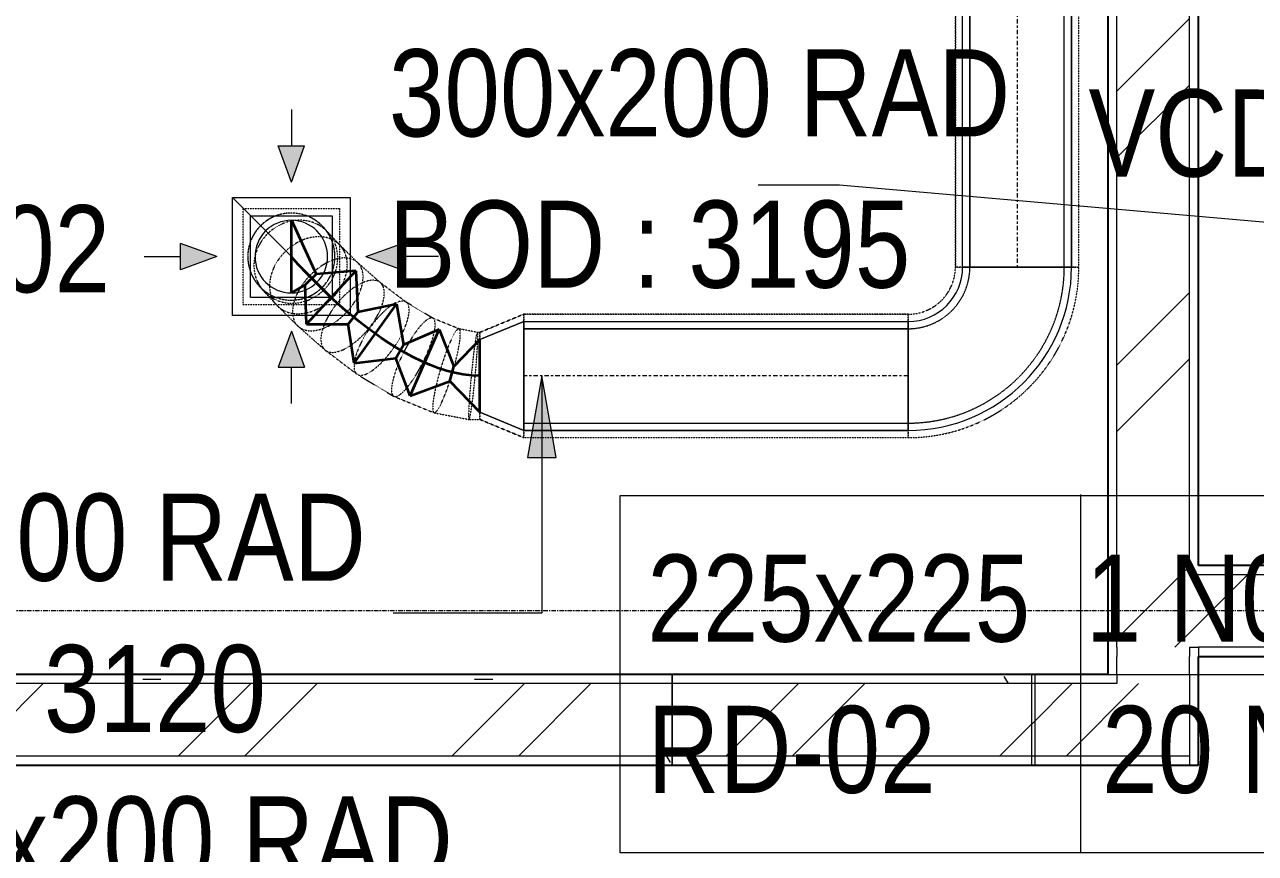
# Model space of a CAD drawing. Header units: inches. Extents: x -83664 to 20107, y -47222 to 19398.
# Drawn here: x 2419 to 5809, y -41932 to -39649 of the extents above; entities that cross this region are included whole.
import ezdxf

# ---------------------------------------------------------------- set-up
doc = ezdxf.new("R2010")
doc.units = ezdxf.units.IN
doc.header["$MEASUREMENT"] = 0
for name, pattern in [('Center', [29.999999, 12, -6, 6, -6]), ('Grid Line', [22.225, 12.7, -3.175, 3.175, -3.175]), ('Hidden 0_50', [1.0584, 0.5292, -0.5292]), ('Hidden 1_0', [1.7, 1, -0.7])]:
    doc.linetypes.add(name, pattern=pattern)
for name, color, linetype, lineweight, true_color in [('A-DETL', 7, 'Continuous', 18, 0x00a600), ('M-HVAC-DUCT', 7, 'Continuous', 9, 0xffe97f), ('M-HVAC-DUCT-PATT', 7, 'Continuous', 35, 0x007f00)]:
    doc.layers.add(name, color=color, linetype=linetype, lineweight=lineweight, true_color=true_color)
for name, color, linetype, lineweight in [('A-DETL-GENF', 7, 'Continuous', 9), ('A-WALL', 7, 'Continuous', 9), ('A-WALL-PATT', 7, 'Continuous', 25), ('G-ANNO-TEXT', 7, 'Continuous', 9), ('M-HVAC-CDFF', 7, 'Continuous', 9), ('M-HVAC-DUCT-CNTR', 7, 'Center', 9), ('M-HVAC-DUCT-IDEN', 7, 'Continuous', 18), ('S-GRID', 7, 'Continuous', 9)]:
    doc.layers.add(name, color=color, linetype=linetype, lineweight=lineweight)
doc.styles.add('Arial Narrow_21', font='ARIALN.TTF', dxfattribs={"height": 240})
pattern_1 = [(0, (0, 0), (1219.2, 304.8), [50.292, -864.108, 50.292, -864.108, -4876.8]), (0, (0, 0), (1219.2, 304.8), [-1828.8, 50.292, -1778.508, 50.292, -864.108, -2133.6]), (0, (0, 0), (1219.2, 304.8), [-4572, 50.292, -559.308, 50.292, -1473.708]), (120, (457.2, 152.4), (-873.56454, 903.45817), [50.292, -864.108, 50.292, -864.108, -4876.8]), (120, (457.2, 152.4), (-873.56454, 903.45817), [-1828.8, 50.292, -1778.508, 50.292, -864.108, -2133.6]), (120, (457.2, 152.4), (-873.56454, 903.45817), [-4572, 50.292, -559.308, 50.292, -1473.708]), (240, (609.6, 762), (-345.63546, -1208.25817), [50.292, -864.108, 50.292, -864.108, -4876.8]), (240, (609.6, 762), (-345.63546, -1208.25817), [-1828.8, 50.292, -1778.508, 50.292, -864.108, -2133.6]), (240, (609.6, 762), (-345.63546, -1208.25817), [-4572, 50.292, -559.308, 50.292, -1473.708])]
pattern_2 = [(45, (0, 0), (-377.1708, 377.1708), []), (45, (0, 571.5), (-377.1708, 377.1708), [])]

# ---------------------------------------------------------------- blocks, each defined once
blk = doc.blocks.new('M_Rectangular Elbow - Radius - 1 w-8194033-FIRST FLOOR AC CONDITIONING LAYOUT - PART A')
at = {"layer": 'M-HVAC-DUCT', "color": 6, "true_color": 0xff00ff}
for p, q in [((-150, 300), (150, 300)), ((150, 300), (-150, 300)), ((-300, 150), (-300, -150)), ((-300, -150), (-300, 150))]:
    blk.add_line(p, q, dxfattribs=at)
for radius in [150, 150, 450, 450]:
    blk.add_arc((-300, 300), radius, 270, 0, dxfattribs=at)
blk = doc.blocks.new('GCE-AT-Return Air Rectangular Diffuser - 225x225-V81-FIRST FLOOR AC CONDITIONING LAYOUT - PART A')
at = {"layer": 'A-DETL-GENF', "true_color": 0xff00ff}
for points in [[(0, 205), (36.4, 305), (-36.4, 305)], [(-305, -36.4), (-205, 0), (-305, 36.4)], [(305, -36.4), (305, 36.4), (205, 0)], [(36.4, -305), (0, -205), (-36.4, -305)]]:
    blk.add_hatch(color=6, dxfattribs=at).paths.add_polyline_path(points)
at = {"layer": 'A-DETL-GENF', "color": 6, "true_color": 0xff00ff}
for p, q in [((0, 405), (0, 305)), ((0, 205), (-36.4, 305)), ((-36.4, 305), (36.4, 305)), ((0, 205), (36.4, 305)), ((-162.5, 162.5), (162.5, 162.5)), ((-162.5, -162.5), (-162.5, 162.5)), ((-162.5, 162.5), (162.5, -162.5)), ((162.5, 162.5), (162.5, -162.5)), ((-205, 0), (-305, 36.4)), ((-305, -36.4), (-305, 36.4)), ((205, 0), (305, 36.4)), ((305, 36.4), (305, -36.4)), ((405, 0), (305, 0)), ((-405, 0), (-305, 0)), ((-205, 0), (-305, -36.4)), ((205, 0), (305, -36.4)), ((162.5, -162.5), (-162.5, -162.5)), ((0, -205), (-36.4, -305)), ((0, -205), (36.4, -305)), ((-36.4, -305), (36.4, -305)), ((0, -405), (0, -305))]:
    blk.add_line(p, q, dxfattribs=at)
blk = doc.blocks.new('M_Rectangular to Round Transition - Angle - 45 Degree-8295486-FIRST FLOOR AC CONDITIONING LAYOUT - PART A')
at = {"layer": 'M-HVAC-DUCT', "color": 6, "true_color": 0xff00ff}
for p, q in [((0, 150), (120.7, 100)), ((120.7, 100), (0, 150)), ((0, 150), (0, -150)), ((0, -150), (0, 150)), ((120.7, 0), (120.7, 100)), ((120.7, 0), (120.7, 100)), ((120.7, -100), (120.7, 0)), ((120.7, -100), (120.7, 0)), ((0, -150), (120.7, -100)), ((120.7, -100), (0, -150))]:
    blk.add_line(p, q, dxfattribs=at)
blk = doc.blocks.new('M_Rectangular to Round Transition - Angle - 45 Degree-V82-FIRST FLOOR AC CONDITIONING LAYOUT - PART A')
at = {"layer": 'M-HVAC-DUCT', "color": 6, "true_color": 0xff00ff}
for p, q in [((159402.2, 81195.2), (159627.2, 81195.2)), ((159402.2, 80970.2), (159402.2, 81195.2)), ((159627.2, 81195.2), (159627.2, 80970.2)), ((159627.2, 80970.2), (159402.2, 80970.2))]:
    blk.add_line(p, q, dxfattribs=at)
for start, end in [(90, 180), (0, 90), (180, 270), (270, 0)]:
    blk.add_arc((159514.7, 81082.7), 100, start, end, dxfattribs=at)
blk = doc.blocks.new('TEMW-SMBZ-HO-BM-HVAC-00002_rvt-1-FIRST FLOOR AC CONDITIONING LAYOUT - PART A')
at = {"layer": 'M-HVAC-DUCT', "color": 6, "linetype": 'Hidden 0_50', "true_color": 0xff00ff}
for p, q in [((156439.4, 60088.4), (156439.4, 58055.2)), ((156439.4, 58055.2), (156439.4, 60088.4)), ((156779.4, 58055.2), (156779.4, 60088.4)), ((156779.4, 58055.2), (156779.4, 60088.4)), ((154477.7, 58216.4), (154742.7, 58216.4)), ((154477.7, 57951.4), (154477.7, 58216.4)), ((154742.7, 58216.4), (154742.7, 57951.4)), ((154712.6, 58149.1), (154700.4, 58163)), ((154744.3, 58115.1), (154710.5, 58151.4)), ((154793.4, 58066.8), (154742.3, 58117.2)), ((154855.8, 58011.9), (154791.7, 58068.4)), ((156439.4, 58055.2), (156779.4, 58055.2)), ((156779.4, 58055.2), (156439.4, 58055.2)), ((156779.4, 58055.2), (156439.4, 58055.2)), ((156439.4, 58055.2), (156779.4, 58055.2)), ((154926.8, 57958.2), (154854.3, 58013.1)), ((154519.9, 58004.8), (154532.5, 57990.4)), ((154534.6, 57988.2), (154570.2, 57949.9)), ((154742.7, 57951.4), (154477.7, 57951.4)), ((154572.2, 57947.8), (154627.9, 57892.9)), ((155000.6, 57913.9), (154925.5, 57959.1)), ((155072.2, 57884.8), (154999.6, 57914.4)), ((155250.2, 57925.2), (155129.5, 57875.2)), ((155129.5, 57875.2), (155250.2, 57925.2)), ((155250.2, 57925.2), (155250.2, 57585.2)), ((155250.2, 57585.2), (155250.2, 57925.2)), ((156309.4, 57925.2), (155250.2, 57925.2)), ((155250.2, 57925.2), (156309.4, 57925.2)), ((155250.2, 57925.2), (155250.2, 57585.2)), ((155250.2, 57585.2), (155250.2, 57925.2)), ((156309.4, 57925.2), (156309.4, 57585.2)), ((156309.4, 57585.2), (156309.4, 57925.2)), ((156309.4, 57925.2), (156309.4, 57585.2)), ((156309.4, 57585.2), (156309.4, 57925.2)), ((154629.6, 57891.3), (154702.3, 57827.2)), ((155122.7, 57875.2), (155071.7, 57884.9)), ((155129.5, 57875.2), (155122.6, 57875.2)), ((155129.5, 57635.2), (155129.5, 57875.2)), ((155129.5, 57635.2), (155129.5, 57875.2)), ((155129.5, 57875.2), (155129.5, 57755.2)), ((155129.5, 57875.2), (155129.5, 57755.2)), ((154703.8, 57826), (154790.8, 57760.1)), ((154792.1, 57759.2), (154891.8, 57699.2)), ((155129.5, 57755.2), (155129.5, 57635.2)), ((155129.5, 57755.2), (155129.5, 57635.2)), ((154892.9, 57698.7), (155003.2, 57653.8)), ((155003.7, 57653.6), (155099.8, 57635.2)), ((155099.8, 57635.2), (155129.5, 57635.2)), ((155250.2, 57585.2), (155129.5, 57635.2)), ((155129.5, 57635.2), (155250.2, 57585.2)), ((155250.2, 57585.2), (156309.4, 57585.2)), ((155250.2, 57585.2), (156309.4, 57585.2))]:
    blk.add_line(p, q, dxfattribs=at)
at = {"layer": 'M-HVAC-DUCT', "color": 6, "true_color": 0xff00ff}
for p, q in [((156459.4, 58055.2), (156459.4, 60088.4)), ((156459.4, 58055.2), (156459.4, 60088.4)), ((156759.4, 60088.4), (156759.4, 58055.2)), ((156759.4, 58055.2), (156759.4, 60088.4)), ((156759.4, 58055.2), (156459.4, 58055.2)), ((156459.4, 58055.2), (156759.4, 58055.2)), ((155250.2, 57605.2), (155250.2, 57905.2)), ((155250.2, 57905.2), (155250.2, 57605.2)), ((155250.2, 57905.2), (156309.4, 57905.2)), ((155250.2, 57905.2), (156309.4, 57905.2)), ((156309.4, 57605.2), (156309.4, 57905.2)), ((156309.4, 57905.2), (156309.4, 57605.2)), ((156309.4, 57605.2), (155250.2, 57605.2)), ((155250.2, 57605.2), (156309.4, 57605.2))]:
    blk.add_line(p, q, dxfattribs=at)
at = {"layer": 'M-HVAC-DUCT', "color": 6, "linetype": 'Hidden 1_0', "true_color": 0xff00ff}
for p, q in [((156479.4, 60088.4), (156479.4, 58055.2)), ((156479.4, 58055.2), (156479.4, 60088.4)), ((156739.4, 58055.2), (156739.4, 60088.4)), ((156739.4, 58055.2), (156739.4, 60088.4)), ((156479.4, 58055.2), (156739.4, 58055.2)), ((156739.4, 58055.2), (156479.4, 58055.2)), ((156739.4, 58055.2), (156479.4, 58055.2)), ((156479.4, 58055.2), (156739.4, 58055.2)), ((155250.2, 57885.2), (155250.2, 57625.2)), ((155250.2, 57625.2), (155250.2, 57885.2)), ((156309.4, 57885.2), (155250.2, 57885.2)), ((155250.2, 57885.2), (156309.4, 57885.2)), ((156309.4, 57885.2), (156309.4, 57625.2)), ((156309.4, 57625.2), (156309.4, 57885.2)), ((156309.4, 57885.2), (156309.4, 57625.2)), ((156309.4, 57625.2), (156309.4, 57885.2)), ((155250.2, 57625.2), (156309.4, 57625.2)), ((155250.2, 57625.2), (156309.4, 57625.2))]:
    blk.add_line(p, q, dxfattribs=at)
at = {"layer": 'M-HVAC-DUCT', "color": 6, "linetype": 'Hidden 0_50', "true_color": 0xff00ff}
for centre, radius, start, end in [((154610.2, 58083.9), 120, 55.0202, 235.0202), ((154610.2, 58083.9), 120, 90, 180), ((154610.2, 58083.9), 120, 235.0202, 55.0202), ((154610.2, 58083.9), 120, 0, 90), ((154610.2, 58083.9), 120, 180, 270), ((154610.2, 58083.9), 120, 270, 0), ((156309.4, 58055.2), 130, 270, 0), ((156309.4, 58055.2), 470, 270, 0), ((156309.4, 58055.2), 470, 270, 0), ((156309.4, 58055.2), 130, 270, 0)]:
    blk.add_arc(centre, radius, start, end, dxfattribs=at)
at = {"layer": 'M-HVAC-DUCT', "color": 6, "linetype": 'Hidden 1_0', "true_color": 0xff00ff}
for radius in [170, 430, 430, 170]:
    blk.add_arc((156309.4, 58055.2), radius, 270, 0, dxfattribs=at)
at = {"layer": 'M-HVAC-DUCT', "color": 6, "linetype": 'Hidden 0_50', "true_color": 0xff00ff}
for points in [[(154678.9, 58182.2), (154670.4, 58188.2), (154651.6, 58198), (154620.7, 58204.8), (154589, 58203.4), (154558.8, 58193.9), (154532.1, 58176.8), (154510.7, 58153.5), (154496.1, 58125.4), (154489.2, 58094.4), (154490.6, 58062.8), (154500.2, 58032.6), (154517.2, 58005.8), (154532.8, 57991.6), (154541.4, 57985.6)], [(154692.8, 58166.4), (154684.8, 58171.8), (154667.2, 58180.2), (154637.8, 58185.3), (154607.3, 58182.6), (154577.9, 58172.1), (154551.5, 58154.7), (154530, 58131.5), (154514.7, 58104.1), (154506.8, 58074.4), (154506.8, 58044.3), (154514.7, 58016), (154529.9, 57991.3), (154544.3, 57978.4), (154552.3, 57973.1)], [(154541.4, 57985.6), (154549.9, 57979.6), (154568.7, 57969.8), (154599.6, 57963), (154631.3, 57964.4), (154661.5, 57973.9), (154688.2, 57990.9), (154709.6, 58014.3), (154724.2, 58042.4), (154731.1, 58073.4), (154729.7, 58105), (154720.1, 58135.2), (154703.1, 58161.9), (154687.5, 58176.2), (154678.9, 58182.2)], [(154552.3, 57973.1), (154560.3, 57967.8), (154577.9, 57959.3), (154607.3, 57954.2), (154637.8, 57957), (154667.2, 57967.4), (154693.6, 57984.8), (154715.1, 58008), (154730.4, 58035.4), (154738.3, 58065.2), (154738.3, 58095.2), (154730.4, 58123.6), (154715.1, 58148.2), (154700.8, 58161.1), (154692.8, 58166.4)], [(154729.2, 58127.3), (154722.3, 58131.5), (154706.9, 58137.7), (154680.3, 58139.8), (154652.1, 58134.5), (154624.3, 58122.3), (154598.8, 58104), (154577.2, 58080.9), (154561.1, 58054.4), (154551.5, 58026.4), (154549.2, 57998.9), (154554.2, 57973.6), (154566.2, 57952.4), (154578.4, 57941.9), (154585.3, 57937.7)], [(154585.3, 57937.7), (154592.2, 57933.5), (154607.7, 57927.4), (154634.3, 57925.3), (154662.4, 57930.5), (154690.2, 57942.7), (154715.8, 57961), (154737.3, 57984.2), (154753.4, 58010.7), (154763, 58038.6), (154765.3, 58066.2), (154760.3, 58091.4), (154748.3, 58112.7), (154736.1, 58123.2), (154729.2, 58127.3)], [(154782.9, 58074.4), (154777.2, 58077.4), (154764.2, 58081.1), (154741.1, 58079.8), (154715.9, 58071.6), (154690.3, 58057.3), (154666.1, 58037.6), (154645, 58014), (154628.3, 57988.1), (154617.3, 57961.6), (154612.6, 57936.4), (154614.5, 57914.1), (154623.1, 57896.3), (154632.7, 57888.3), (154638.4, 57885.3)], [(154638.4, 57885.3), (154644.1, 57882.4), (154657.1, 57878.7), (154680.2, 57880), (154705.4, 57888.1), (154731, 57902.5), (154755.2, 57922.2), (154776.3, 57945.8), (154793, 57971.7), (154804.1, 57998.1), (154808.8, 58023.4), (154806.8, 58045.6), (154798.2, 58063.4), (154788.6, 58071.5), (154782.9, 58074.4)], [(154848.8, 58016.3), (154844.2, 58018.3), (154833.5, 58020), (154813.6, 58015.8), (154791.4, 58005), (154768.3, 57988.5), (154746, 57967.2), (154725.9, 57942.6), (154709.4, 57916.5), (154697.7, 57890.6), (154691.6, 57866.7), (154691.4, 57846.3), (154697.1, 57831), (154704.7, 57824.8), (154709.3, 57822.8)], [(154709.3, 57822.8), (154713.9, 57820.8), (154724.6, 57819), (154744.5, 57823.2), (154766.7, 57834), (154789.8, 57850.6), (154812.1, 57871.9), (154832.2, 57896.4), (154848.7, 57922.5), (154860.4, 57948.4), (154866.5, 57972.4), (154866.7, 57992.7), (154861, 58008.1), (154853.4, 58014.3), (154848.8, 58016.3)], [(154922.5, 57960.5), (154918.9, 57961.7), (154910.3, 57961.9), (154893.7, 57955.2), (154874.9, 57941.9), (154854.9, 57922.9), (154835.1, 57899.7), (154817, 57873.7), (154801.8, 57846.6), (154790.4, 57820.5), (154783.7, 57797), (154782.1, 57777.7), (154785.7, 57763.9), (154791.5, 57759.1), (154795.1, 57757.9)], [(154795.1, 57757.9), (154798.7, 57756.6), (154807.3, 57756.5), (154823.9, 57763.2), (154842.8, 57776.5), (154862.7, 57795.4), (154882.5, 57818.7), (154900.6, 57844.7), (154915.8, 57871.7), (154927.2, 57897.9), (154933.9, 57921.4), (154935.5, 57940.7), (154931.9, 57954.4), (154926.2, 57959.2), (154922.5, 57960.5)], [(154998.5, 57914.7), (154995.9, 57915.4), (154989.6, 57914.2), (154977, 57905), (154962.4, 57889.2), (154946.6, 57867.7), (154930.9, 57842), (154916.1, 57814), (154903.5, 57785.4), (154893.7, 57758.3), (154887.5, 57734.4), (154885.4, 57715.5), (154887.4, 57702.8), (154891.3, 57699), (154893.9, 57698.3)], [(154893.9, 57698.3), (154896.5, 57697.7), (154902.9, 57698.9), (154915.5, 57708), (154930.1, 57723.9), (154945.9, 57745.4), (154961.6, 57771), (154976.3, 57799.1), (154989, 57827.7), (154998.8, 57854.8), (155004.9, 57878.6), (155007.1, 57897.6), (155005.1, 57910.3), (155001.1, 57914.1), (154998.5, 57914.7)], [(155071.6, 57885), (155070.1, 57885.2), (155066.3, 57882.9), (155058.6, 57871.8), (155049.6, 57853.7), (155039.7, 57829.8), (155029.7, 57801.8), (155020.2, 57771.6), (155011.9, 57741.2), (155005.4, 57712.8), (155001.1, 57688.2), (154999.3, 57669.1), (155000.1, 57656.9), (155002.3, 57653.8), (155003.8, 57653.6)], [(155003.8, 57653.6), (155005.3, 57653.4), (155009.1, 57655.7), (155016.7, 57666.8), (155025.8, 57684.9), (155035.7, 57708.8), (155045.7, 57736.8), (155055.2, 57767), (155063.4, 57797.3), (155070, 57825.8), (155074.3, 57850.4), (155076.1, 57869.5), (155075.3, 57881.7), (155073.1, 57884.8), (155071.6, 57885)], [(155122.6, 57875.2), (155122.1, 57875.2), (155121, 57872.4), (155118.5, 57860.3), (155115.5, 57841), (155112.3, 57815.9), (155108.9, 57786.6), (155105.8, 57755.2), (155103, 57723.8), (155100.7, 57694.5), (155099.2, 57669.3), (155098.5, 57650.1), (155098.7, 57637.9), (155099.4, 57635.2), (155099.8, 57635.2)], [(155099.8, 57635.2), (155100.3, 57635.2), (155101.5, 57637.9), (155104, 57650.1), (155106.9, 57669.3), (155110.2, 57694.5), (155113.5, 57723.8), (155116.7, 57755.2), (155119.5, 57786.6), (155121.7, 57815.9), (155123.2, 57841), (155123.9, 57860.3), (155123.8, 57872.4), (155123.1, 57875.2), (155122.6, 57875.2)]]:
    blk.add_open_spline(points, degree=3, dxfattribs=at)
at = {"layer": 'M-HVAC-DUCT-CNTR', "color": 6, "true_color": 0xff00ff}
for p, q in [((156609.4, 60088.4), (156609.4, 58055.2)), ((156309.4, 57755.2), (155250.2, 57755.2))]:
    blk.add_line(p, q, dxfattribs=at)
at = {"layer": 'M-HVAC-DUCT-CNTR', "color": 6, "linetype": 'Continuous', "lineweight": 35, "true_color": 0xff00ff}
blk.add_open_spline([(155129.5, 57755.2), (154887.4, 57755.2), (154610.2, 58083.9), (154610.2, 58083.9)], degree=3, dxfattribs=at)
at = {"layer": 'M-HVAC-DUCT-PATT', "color": 6, "true_color": 0xff00ff}
for p, q in [((154610.2, 57983.9), (154610.2, 58183.9)), ((154610.2, 58183.9), (154678.6, 58035.6)), ((154652.2, 57897.7), (154787.9, 58044.6)), ((154652.2, 57897.7), (154787.9, 58044.6)), ((154787.9, 58044.6), (154678.6, 58035.6)), ((154787.9, 58044.6), (154793.3, 57930.4)), ((154648.4, 58005.8), (154678.6, 58035.6)), ((154610.2, 57983.9), (154648.4, 58005.8)), ((154652.2, 57897.7), (154648.4, 58005.8)), ((154783.4, 57790), (154900, 57952.5)), ((154783.4, 57790), (154900, 57952.5)), ((154900, 57952.5), (154793.3, 57930.4)), ((154900, 57952.5), (154919.6, 57841.2)), ((154766.4, 57897.6), (154793.3, 57930.4)), ((154652.2, 57897.7), (154766.4, 57897.6)), ((154783.4, 57790), (154766.4, 57897.6)), ((155017.3, 57883.2), (154919.6, 57841.2)), ((154937.1, 57700), (155017.3, 57883.2)), ((154937.1, 57700), (155017.3, 57883.2)), ((155017.3, 57883.2), (155057.5, 57781.5)), ((154898.1, 57804.5), (154919.6, 57841.2)), ((155129.5, 57855.2), (155057.5, 57781.5)), ((155129.5, 57655.2), (155129.5, 57855.2)), ((155129.5, 57655.2), (155129.5, 57855.2)), ((154783.4, 57790), (154898.1, 57804.5)), ((154937.1, 57700), (154898.1, 57804.5)), ((155047, 57740.4), (155057.5, 57781.5)), ((154937.1, 57700), (155047, 57740.4)), ((155129.5, 57655.2), (155047, 57740.4))]:
    blk.add_line(p, q, dxfattribs=at)
at = {"layer": 'M-HVAC-CDFF', "color": 6, "linetype": 'Hidden 0_50', "lineweight": 9, "true_color": 0xff00ff}
blk.add_blockref('GCE-AT-Return Air Rectangular Diffuser - 225x225-V81-FIRST FLOOR AC CONDITIONING LAYOUT - PART A', (154610.2, 58083.9), dxfattribs=at)
at = {"layer": 'M-HVAC-DUCT', "color": 6, "linetype": 'Hidden 0_50', "lineweight": 9, "true_color": 0xff00ff, "rotation": 180}
for name, p in [('M_Rectangular to Round Transition - Angle - 45 Degree-V82-FIRST FLOOR AC CONDITIONING LAYOUT - PART A', (314124.8, 139166.6)), ('M_Rectangular to Round Transition - Angle - 45 Degree-8295486-FIRST FLOOR AC CONDITIONING LAYOUT - PART A', (155250.2, 57755.2))]:
    blk.add_blockref(name, p, dxfattribs=at)
at = {"layer": 'M-HVAC-DUCT', "color": 6, "linetype": 'Hidden 0_50', "lineweight": 9, "true_color": 0xff00ff}
blk.add_blockref('M_Rectangular Elbow - Radius - 1 w-8194033-FIRST FLOOR AC CONDITIONING LAYOUT - PART A', (156609.4, 57755.2), dxfattribs=at)
blk = doc.blocks.new('TEMW-SMBZ-HO-BM-HVAC-00002_rvt-2-FIRST FLOOR AC CONDITIONING LAYOUT - PART A')
at = {"layer": 'M-HVAC-DUCT', "color": 6, "linetype": 'Hidden 0_50', "true_color": 0xff00ff}
for p, q in [((156439.4, 60088.4), (156439.4, 58055.2)), ((156439.4, 58055.2), (156439.4, 60088.4)), ((156779.4, 58055.2), (156779.4, 60088.4)), ((156779.4, 58055.2), (156779.4, 60088.4)), ((154477.7, 58216.4), (154742.7, 58216.4)), ((154477.7, 57951.4), (154477.7, 58216.4)), ((154742.7, 58216.4), (154742.7, 57951.4)), ((154712.6, 58149.1), (154700.4, 58163)), ((154744.3, 58115.1), (154710.5, 58151.4)), ((154793.4, 58066.8), (154742.3, 58117.2)), ((154855.8, 58011.9), (154791.7, 58068.4)), ((156439.4, 58055.2), (156779.4, 58055.2)), ((156779.4, 58055.2), (156439.4, 58055.2)), ((156779.4, 58055.2), (156439.4, 58055.2)), ((156439.4, 58055.2), (156779.4, 58055.2)), ((154926.8, 57958.2), (154854.3, 58013.1)), ((154519.9, 58004.8), (154532.5, 57990.4)), ((154534.6, 57988.2), (154570.2, 57949.9)), ((154742.7, 57951.4), (154477.7, 57951.4)), ((154572.2, 57947.8), (154627.9, 57892.9)), ((155000.6, 57913.9), (154925.5, 57959.1)), ((155072.2, 57884.8), (154999.6, 57914.4)), ((155250.2, 57925.2), (155129.5, 57875.2)), ((155129.5, 57875.2), (155250.2, 57925.2)), ((155250.2, 57925.2), (155250.2, 57585.2)), ((155250.2, 57585.2), (155250.2, 57925.2)), ((156309.4, 57925.2), (155250.2, 57925.2)), ((155250.2, 57925.2), (156309.4, 57925.2)), ((155250.2, 57925.2), (155250.2, 57585.2)), ((155250.2, 57585.2), (155250.2, 57925.2)), ((156309.4, 57925.2), (156309.4, 57585.2)), ((156309.4, 57585.2), (156309.4, 57925.2)), ((156309.4, 57925.2), (156309.4, 57585.2)), ((156309.4, 57585.2), (156309.4, 57925.2)), ((154629.6, 57891.3), (154702.3, 57827.2)), ((155122.7, 57875.2), (155071.7, 57884.9)), ((155129.5, 57875.2), (155122.6, 57875.2)), ((155129.5, 57635.2), (155129.5, 57875.2)), ((155129.5, 57635.2), (155129.5, 57875.2)), ((155129.5, 57875.2), (155129.5, 57755.2)), ((155129.5, 57875.2), (155129.5, 57755.2)), ((154703.8, 57826), (154790.8, 57760.1)), ((154792.1, 57759.2), (154891.8, 57699.2)), ((155129.5, 57755.2), (155129.5, 57635.2)), ((155129.5, 57755.2), (155129.5, 57635.2)), ((154892.9, 57698.7), (155003.2, 57653.8)), ((155003.7, 57653.6), (155099.8, 57635.2)), ((155099.8, 57635.2), (155129.5, 57635.2)), ((155250.2, 57585.2), (155129.5, 57635.2)), ((155129.5, 57635.2), (155250.2, 57585.2)), ((155250.2, 57585.2), (156309.4, 57585.2)), ((155250.2, 57585.2), (156309.4, 57585.2))]:
    blk.add_line(p, q, dxfattribs=at)
at = {"layer": 'M-HVAC-DUCT', "color": 6, "true_color": 0xff00ff}
for p, q in [((156459.4, 58055.2), (156459.4, 60088.4)), ((156459.4, 58055.2), (156459.4, 60088.4)), ((156759.4, 60088.4), (156759.4, 58055.2)), ((156759.4, 58055.2), (156759.4, 60088.4)), ((156759.4, 58055.2), (156459.4, 58055.2)), ((156459.4, 58055.2), (156759.4, 58055.2)), ((155250.2, 57605.2), (155250.2, 57905.2)), ((155250.2, 57905.2), (155250.2, 57605.2)), ((155250.2, 57905.2), (156309.4, 57905.2)), ((155250.2, 57905.2), (156309.4, 57905.2)), ((156309.4, 57605.2), (156309.4, 57905.2)), ((156309.4, 57905.2), (156309.4, 57605.2)), ((156309.4, 57605.2), (155250.2, 57605.2)), ((155250.2, 57605.2), (156309.4, 57605.2))]:
    blk.add_line(p, q, dxfattribs=at)
at = {"layer": 'M-HVAC-DUCT', "color": 6, "linetype": 'Hidden 1_0', "true_color": 0xff00ff}
for p, q in [((156479.4, 60088.4), (156479.4, 58055.2)), ((156479.4, 58055.2), (156479.4, 60088.4)), ((156739.4, 58055.2), (156739.4, 60088.4)), ((156739.4, 58055.2), (156739.4, 60088.4)), ((156479.4, 58055.2), (156739.4, 58055.2)), ((156739.4, 58055.2), (156479.4, 58055.2)), ((156739.4, 58055.2), (156479.4, 58055.2)), ((156479.4, 58055.2), (156739.4, 58055.2)), ((155250.2, 57885.2), (155250.2, 57625.2)), ((155250.2, 57625.2), (155250.2, 57885.2)), ((156309.4, 57885.2), (155250.2, 57885.2)), ((155250.2, 57885.2), (156309.4, 57885.2)), ((156309.4, 57885.2), (156309.4, 57625.2)), ((156309.4, 57625.2), (156309.4, 57885.2)), ((156309.4, 57885.2), (156309.4, 57625.2)), ((156309.4, 57625.2), (156309.4, 57885.2)), ((155250.2, 57625.2), (156309.4, 57625.2)), ((155250.2, 57625.2), (156309.4, 57625.2))]:
    blk.add_line(p, q, dxfattribs=at)
at = {"layer": 'M-HVAC-DUCT', "color": 6, "linetype": 'Hidden 0_50', "true_color": 0xff00ff}
for centre, radius, start, end in [((154610.2, 58083.9), 120, 55.0202, 235.0202), ((154610.2, 58083.9), 120, 90, 180), ((154610.2, 58083.9), 120, 235.0202, 55.0202), ((154610.2, 58083.9), 120, 0, 90), ((154610.2, 58083.9), 120, 180, 270), ((154610.2, 58083.9), 120, 270, 0), ((156309.4, 58055.2), 130, 270, 0), ((156309.4, 58055.2), 470, 270, 0), ((156309.4, 58055.2), 470, 270, 0), ((156309.4, 58055.2), 130, 270, 0)]:
    blk.add_arc(centre, radius, start, end, dxfattribs=at)
at = {"layer": 'M-HVAC-DUCT', "color": 6, "linetype": 'Hidden 1_0', "true_color": 0xff00ff}
for radius in [170, 430, 430, 170]:
    blk.add_arc((156309.4, 58055.2), radius, 270, 0, dxfattribs=at)
at = {"layer": 'M-HVAC-DUCT', "color": 6, "linetype": 'Hidden 0_50', "true_color": 0xff00ff}
for points in [[(154678.9, 58182.2), (154670.4, 58188.2), (154651.6, 58198), (154620.7, 58204.8), (154589, 58203.4), (154558.8, 58193.9), (154532.1, 58176.8), (154510.7, 58153.5), (154496.1, 58125.4), (154489.2, 58094.4), (154490.6, 58062.8), (154500.2, 58032.6), (154517.2, 58005.8), (154532.8, 57991.6), (154541.4, 57985.6)], [(154692.8, 58166.4), (154684.8, 58171.8), (154667.2, 58180.2), (154637.8, 58185.3), (154607.3, 58182.6), (154577.9, 58172.1), (154551.5, 58154.7), (154530, 58131.5), (154514.7, 58104.1), (154506.8, 58074.4), (154506.8, 58044.3), (154514.7, 58016), (154529.9, 57991.3), (154544.3, 57978.4), (154552.3, 57973.1)], [(154541.4, 57985.6), (154549.9, 57979.6), (154568.7, 57969.8), (154599.6, 57963), (154631.3, 57964.4), (154661.5, 57973.9), (154688.2, 57990.9), (154709.6, 58014.3), (154724.2, 58042.4), (154731.1, 58073.4), (154729.7, 58105), (154720.1, 58135.2), (154703.1, 58161.9), (154687.5, 58176.2), (154678.9, 58182.2)], [(154552.3, 57973.1), (154560.3, 57967.8), (154577.9, 57959.3), (154607.3, 57954.2), (154637.8, 57957), (154667.2, 57967.4), (154693.6, 57984.8), (154715.1, 58008), (154730.4, 58035.4), (154738.3, 58065.2), (154738.3, 58095.2), (154730.4, 58123.6), (154715.1, 58148.2), (154700.8, 58161.1), (154692.8, 58166.4)], [(154729.2, 58127.3), (154722.3, 58131.5), (154706.9, 58137.7), (154680.3, 58139.8), (154652.1, 58134.5), (154624.3, 58122.3), (154598.8, 58104), (154577.2, 58080.9), (154561.1, 58054.4), (154551.5, 58026.4), (154549.2, 57998.9), (154554.2, 57973.6), (154566.2, 57952.4), (154578.4, 57941.9), (154585.3, 57937.7)], [(154585.3, 57937.7), (154592.2, 57933.5), (154607.7, 57927.4), (154634.3, 57925.3), (154662.4, 57930.5), (154690.2, 57942.7), (154715.8, 57961), (154737.3, 57984.2), (154753.4, 58010.7), (154763, 58038.6), (154765.3, 58066.2), (154760.3, 58091.4), (154748.3, 58112.7), (154736.1, 58123.2), (154729.2, 58127.3)], [(154782.9, 58074.4), (154777.2, 58077.4), (154764.2, 58081.1), (154741.1, 58079.8), (154715.9, 58071.6), (154690.3, 58057.3), (154666.1, 58037.6), (154645, 58014), (154628.3, 57988.1), (154617.3, 57961.6), (154612.6, 57936.4), (154614.5, 57914.1), (154623.1, 57896.3), (154632.7, 57888.3), (154638.4, 57885.3)], [(154638.4, 57885.3), (154644.1, 57882.4), (154657.1, 57878.7), (154680.2, 57880), (154705.4, 57888.1), (154731, 57902.5), (154755.2, 57922.2), (154776.3, 57945.8), (154793, 57971.7), (154804.1, 57998.1), (154808.8, 58023.4), (154806.8, 58045.6), (154798.2, 58063.4), (154788.6, 58071.5), (154782.9, 58074.4)], [(154848.8, 58016.3), (154844.2, 58018.3), (154833.5, 58020), (154813.6, 58015.8), (154791.4, 58005), (154768.3, 57988.5), (154746, 57967.2), (154725.9, 57942.6), (154709.4, 57916.5), (154697.7, 57890.6), (154691.6, 57866.7), (154691.4, 57846.3), (154697.1, 57831), (154704.7, 57824.8), (154709.3, 57822.8)], [(154709.3, 57822.8), (154713.9, 57820.8), (154724.6, 57819), (154744.5, 57823.2), (154766.7, 57834), (154789.8, 57850.6), (154812.1, 57871.9), (154832.2, 57896.4), (154848.7, 57922.5), (154860.4, 57948.4), (154866.5, 57972.4), (154866.7, 57992.7), (154861, 58008.1), (154853.4, 58014.3), (154848.8, 58016.3)], [(154922.5, 57960.5), (154918.9, 57961.7), (154910.3, 57961.9), (154893.7, 57955.2), (154874.9, 57941.9), (154854.9, 57922.9), (154835.1, 57899.7), (154817, 57873.7), (154801.8, 57846.6), (154790.4, 57820.5), (154783.7, 57797), (154782.1, 57777.7), (154785.7, 57763.9), (154791.5, 57759.1), (154795.1, 57757.9)], [(154795.1, 57757.9), (154798.7, 57756.6), (154807.3, 57756.5), (154823.9, 57763.2), (154842.8, 57776.5), (154862.7, 57795.4), (154882.5, 57818.7), (154900.6, 57844.7), (154915.8, 57871.7), (154927.2, 57897.9), (154933.9, 57921.4), (154935.5, 57940.7), (154931.9, 57954.4), (154926.2, 57959.2), (154922.5, 57960.5)], [(154998.5, 57914.7), (154995.9, 57915.4), (154989.6, 57914.2), (154977, 57905), (154962.4, 57889.2), (154946.6, 57867.7), (154930.9, 57842), (154916.1, 57814), (154903.5, 57785.4), (154893.7, 57758.3), (154887.5, 57734.4), (154885.4, 57715.5), (154887.4, 57702.8), (154891.3, 57699), (154893.9, 57698.3)], [(154893.9, 57698.3), (154896.5, 57697.7), (154902.9, 57698.9), (154915.5, 57708), (154930.1, 57723.9), (154945.9, 57745.4), (154961.6, 57771), (154976.3, 57799.1), (154989, 57827.7), (154998.8, 57854.8), (155004.9, 57878.6), (155007.1, 57897.6), (155005.1, 57910.3), (155001.1, 57914.1), (154998.5, 57914.7)], [(155071.6, 57885), (155070.1, 57885.2), (155066.3, 57882.9), (155058.6, 57871.8), (155049.6, 57853.7), (155039.7, 57829.8), (155029.7, 57801.8), (155020.2, 57771.6), (155011.9, 57741.2), (155005.4, 57712.8), (155001.1, 57688.2), (154999.3, 57669.1), (155000.1, 57656.9), (155002.3, 57653.8), (155003.8, 57653.6)], [(155003.8, 57653.6), (155005.3, 57653.4), (155009.1, 57655.7), (155016.7, 57666.8), (155025.8, 57684.9), (155035.7, 57708.8), (155045.7, 57736.8), (155055.2, 57767), (155063.4, 57797.3), (155070, 57825.8), (155074.3, 57850.4), (155076.1, 57869.5), (155075.3, 57881.7), (155073.1, 57884.8), (155071.6, 57885)], [(155122.6, 57875.2), (155122.1, 57875.2), (155121, 57872.4), (155118.5, 57860.3), (155115.5, 57841), (155112.3, 57815.9), (155108.9, 57786.6), (155105.8, 57755.2), (155103, 57723.8), (155100.7, 57694.5), (155099.2, 57669.3), (155098.5, 57650.1), (155098.7, 57637.9), (155099.4, 57635.2), (155099.8, 57635.2)], [(155099.8, 57635.2), (155100.3, 57635.2), (155101.5, 57637.9), (155104, 57650.1), (155106.9, 57669.3), (155110.2, 57694.5), (155113.5, 57723.8), (155116.7, 57755.2), (155119.5, 57786.6), (155121.7, 57815.9), (155123.2, 57841), (155123.9, 57860.3), (155123.8, 57872.4), (155123.1, 57875.2), (155122.6, 57875.2)]]:
    blk.add_open_spline(points, degree=3, dxfattribs=at)
at = {"layer": 'M-HVAC-DUCT-CNTR', "color": 6, "true_color": 0xff00ff}
for p, q in [((156609.4, 60088.4), (156609.4, 58055.2)), ((156309.4, 57755.2), (155250.2, 57755.2))]:
    blk.add_line(p, q, dxfattribs=at)
at = {"layer": 'M-HVAC-DUCT-CNTR', "color": 6, "linetype": 'Continuous', "lineweight": 35, "true_color": 0xff00ff}
blk.add_open_spline([(155129.5, 57755.2), (154887.4, 57755.2), (154610.2, 58083.9), (154610.2, 58083.9)], degree=3, dxfattribs=at)
at = {"layer": 'M-HVAC-DUCT-PATT', "color": 6, "true_color": 0xff00ff}
for p, q in [((154610.2, 57983.9), (154610.2, 58183.9)), ((154610.2, 58183.9), (154678.6, 58035.6)), ((154652.2, 57897.7), (154787.9, 58044.6)), ((154652.2, 57897.7), (154787.9, 58044.6)), ((154787.9, 58044.6), (154678.6, 58035.6)), ((154787.9, 58044.6), (154793.3, 57930.4)), ((154648.4, 58005.8), (154678.6, 58035.6)), ((154610.2, 57983.9), (154648.4, 58005.8)), ((154652.2, 57897.7), (154648.4, 58005.8)), ((154783.4, 57790), (154900, 57952.5)), ((154783.4, 57790), (154900, 57952.5)), ((154900, 57952.5), (154793.3, 57930.4)), ((154900, 57952.5), (154919.6, 57841.2)), ((154766.4, 57897.6), (154793.3, 57930.4)), ((154652.2, 57897.7), (154766.4, 57897.6)), ((154783.4, 57790), (154766.4, 57897.6)), ((155017.3, 57883.2), (154919.6, 57841.2)), ((154937.1, 57700), (155017.3, 57883.2)), ((154937.1, 57700), (155017.3, 57883.2)), ((155017.3, 57883.2), (155057.5, 57781.5)), ((154898.1, 57804.5), (154919.6, 57841.2)), ((155129.5, 57855.2), (155057.5, 57781.5)), ((155129.5, 57655.2), (155129.5, 57855.2)), ((155129.5, 57655.2), (155129.5, 57855.2)), ((154783.4, 57790), (154898.1, 57804.5)), ((154937.1, 57700), (154898.1, 57804.5)), ((155047, 57740.4), (155057.5, 57781.5)), ((154937.1, 57700), (155047, 57740.4)), ((155129.5, 57655.2), (155047, 57740.4))]:
    blk.add_line(p, q, dxfattribs=at)
at = {"layer": 'M-HVAC-CDFF', "color": 6, "linetype": 'Hidden 0_50', "lineweight": 9, "true_color": 0xff00ff}
blk.add_blockref('GCE-AT-Return Air Rectangular Diffuser - 225x225-V81-FIRST FLOOR AC CONDITIONING LAYOUT - PART A', (154610.2, 58083.9), dxfattribs=at)
at = {"layer": 'M-HVAC-DUCT', "color": 6, "linetype": 'Hidden 0_50', "lineweight": 9, "true_color": 0xff00ff, "rotation": 180}
for name, p in [('M_Rectangular to Round Transition - Angle - 45 Degree-V82-FIRST FLOOR AC CONDITIONING LAYOUT - PART A', (314124.8, 139166.6)), ('M_Rectangular to Round Transition - Angle - 45 Degree-8295486-FIRST FLOOR AC CONDITIONING LAYOUT - PART A', (155250.2, 57755.2))]:
    blk.add_blockref(name, p, dxfattribs=at)
at = {"layer": 'M-HVAC-DUCT', "color": 6, "linetype": 'Hidden 0_50', "lineweight": 9, "true_color": 0xff00ff}
blk.add_blockref('M_Rectangular Elbow - Radius - 1 w-8194033-FIRST FLOOR AC CONDITIONING LAYOUT - PART A', (156609.4, 57755.2), dxfattribs=at)
blk = doc.blocks.new('SMBZ_Hospital Arch Model_2026_01_29_rvt-1-FIRST FLOOR AC CONDITIONING LAYOUT - PART A')
at = {"layer": 'A-WALL-PATT', "lineweight": 9, "true_color": 0xbbbbbb}
h = blk.add_hatch(dxfattribs=at)
h.set_pattern_fill('FP_12', color=9, style=0, pattern_type=2)
h.set_pattern_definition(pattern_2)
h.paths.add_polyline_path([(157084.4, 57007.7), (157084.4, 61807.7), (156884.4, 61807.7), (156884.4, 57007.7), (157044.3, 57007.7)])
h = blk.add_hatch(dxfattribs=at)
h.set_pattern_fill('FP_13', color=9, style=0, pattern_type=2)
h.set_pattern_definition(pattern_1)
h.paths.add_polyline_path([(156884.4, 56982.7), (156884.4, 61782.7), (156859.4, 61782.7), (156859.4, 56982.7)])
h = blk.add_hatch(dxfattribs=at)
h.set_pattern_fill('FP_13', color=9, style=0, pattern_type=2)
h.set_pattern_definition(pattern_1)
h.paths.add_polyline_path([(157109.4, 57207.7), (157109.4, 61782.7), (157084.4, 61782.7), (157084.4, 57207.7)])
h = blk.add_hatch(dxfattribs=at)
h.set_pattern_fill('FP_13', color=9, style=0, pattern_type=2)
h.set_pattern_definition(pattern_1)
h.paths.add_polyline_path([(157109.4, 57207.7), (158134.4, 57207.7), (158134.4, 57232.7), (157109.4, 57232.7)])
h = blk.add_hatch(dxfattribs=at)
h.set_pattern_fill('FP_12', color=9, style=0, pattern_type=2)
h.set_pattern_definition(pattern_2)
h.paths.add_polyline_path([(157084.4, 57007.7), (157934.4, 57007.7), (157934.4, 57207.7), (157084.4, 57207.7), (157084.4, 57164.2)])
h = blk.add_hatch(dxfattribs=at)
h.set_pattern_fill('FP_13', color=9, style=0, pattern_type=2)
h.set_pattern_definition(pattern_1)
h.paths.add_polyline_path([(157909.4, 56982.7), (157909.4, 57007.7), (157109.4, 57007.7), (157109.4, 56982.7), (157835.5, 56982.7)])
h = blk.add_hatch(dxfattribs=at)
h.set_pattern_fill('FP_13', color=9, style=0, pattern_type=2)
h.set_pattern_definition(pattern_1)
h.paths.add_polyline_path([(153759.4, 56907.7), (156649.6, 56907.7), (156648.8, 56932.7), (153759.4, 56932.7)])
h = blk.add_hatch(dxfattribs=at)
h.set_pattern_fill('FP_12', color=9, style=0, pattern_type=2)
h.set_pattern_definition(pattern_2)
h.paths.add_polyline_path([(153759.4, 56707.7), (156649.6, 56707.7), (156648.8, 56907.7), (153759.4, 56907.7)])
h = blk.add_hatch(dxfattribs=at)
h.set_pattern_fill('FP_12', color=9, style=0, pattern_type=2)
h.set_pattern_definition(pattern_2)
h.paths.add_polyline_path([(157084.4, 56707.7), (157084.4, 56907.7), (156649.6, 56907.7), (156649.6, 56707.7)])
h = blk.add_hatch(dxfattribs=at)
h.set_pattern_fill('FP_13', color=9, style=0, pattern_type=2)
h.set_pattern_definition(pattern_1)
h.paths.add_polyline_path([(153759.4, 56682.7), (156649.6, 56682.7), (156648.8, 56707.7), (153759.4, 56707.7)])
h = blk.add_hatch(dxfattribs=at)
h.set_pattern_fill('FP_13', color=9, style=0, pattern_type=2)
h.set_pattern_definition(pattern_1)
h.paths.add_polyline_path([(157084.4, 56682.7), (157084.4, 56707.7), (156649.6, 56707.7), (156649.6, 56682.7)])
at = {"layer": 'A-WALL', "color": 9, "lineweight": 25, "true_color": 0xbbbbbb}
for p, q in [((156859.4, 61782.7), (156859.4, 56982.7)), ((157109.4, 57232.7), (157109.4, 61782.7)), ((157909.4, 57232.7), (157109.4, 57232.7)), ((156859.4, 56982.7), (156859.4, 56932.7)), ((157109.4, 56932.7), (157109.4, 56982.7)), ((157109.4, 56982.7), (157909.4, 56982.7)), ((156649.6, 56932.7), (153759.4, 56932.7)), ((156859.4, 56932.7), (156649.6, 56932.7)), ((157109.4, 56682.7), (157109.4, 56932.7)), ((153759.4, 56682.7), (156649.6, 56682.7)), ((156649.6, 56682.7), (157084.4, 56682.7)), ((157084.4, 56682.7), (157109.4, 56682.7))]:
    blk.add_line(p, q, dxfattribs=at)
at = {"layer": 'A-WALL', "color": 9, "true_color": 0xbbbbbb}
for p, q in [((156859.4, 61782.7), (156859.4, 56982.7)), ((156884.4, 57007.7), (156884.4, 61782.7)), ((157084.4, 57207.7), (157084.4, 61782.7)), ((157109.4, 57232.7), (157109.4, 61782.7)), ((157909.4, 57232.7), (157109.4, 57232.7)), ((157109.4, 57207.7), (157084.4, 57207.7)), ((157909.4, 57207.7), (157109.4, 57207.7)), ((156884.4, 57007.7), (156884.4, 56982.7)), ((157084.4, 57007.7), (157109.4, 57007.7)), ((157084.4, 57007.7), (157084.4, 56982.7)), ((157109.4, 57007.7), (157109.4, 56982.7)), ((157909.4, 57007.7), (157109.4, 57007.7)), ((156859.4, 56982.7), (156859.4, 56932.7)), ((156884.4, 56932.7), (156884.4, 56982.7)), ((157084.4, 56932.7), (157084.4, 56982.7)), ((157109.4, 56932.7), (157109.4, 56982.7)), ((157109.4, 56982.7), (157909.4, 56982.7)), ((155659.4, 56932.7), (153759.4, 56932.7)), ((155659.4, 56932.7), (155659.4, 56682.7)), ((155659.4, 56682.7), (155659.4, 56932.7)), ((156649.6, 56932.7), (155659.4, 56932.7)), ((156649.6, 56682.7), (156649.6, 56932.7)), ((156659.4, 56932.7), (156649.6, 56932.7)), ((156659.4, 56682.7), (156659.4, 56932.7)), ((156659.4, 56682.7), (156659.4, 56932.7)), ((156859.4, 56932.7), (156659.4, 56932.7)), ((156884.4, 56932.7), (156884.4, 56907.7)), ((157084.4, 56932.7), (157084.4, 56907.7)), ((157109.4, 56932.7), (157109.4, 56682.7)), ((156649.6, 56907.7), (153759.4, 56907.7)), ((156884.4, 56907.7), (156649.6, 56907.7)), ((157084.4, 56907.7), (157084.4, 56707.7)), ((156649.6, 56707.7), (153759.4, 56707.7)), ((157084.4, 56707.7), (156649.6, 56707.7)), ((157084.4, 56707.7), (157084.4, 56682.7)), ((153759.4, 56682.7), (155659.4, 56682.7)), ((155659.4, 56682.7), (156649.6, 56682.7)), ((156649.6, 56682.7), (156659.4, 56682.7)), ((156659.4, 56682.7), (157109.4, 56682.7))]:
    blk.add_line(p, q, dxfattribs=at)

msp = doc.modelspace()

# ---------------------------------------------------------------- hatches: boundary and pattern name
at = {"layer": 'M-HVAC-DUCT-IDEN', "lineweight": 9}
msp.add_hatch(color=256, dxfattribs=at).paths.add_polyline_path([(3843.4, -40617), (3803.7, -40842), (3883, -40842)])

# ---------------------------------------------------------------- linework, layer by layer
at = {"layer": 'A-DETL', "color": 7, "lineweight": 9}
for p, q in [((5327.7, -40944.1), (5327.7, -41929.1)), ((4059.8, -41439.1), (6344.8, -41439.1))]:
    msp.add_line(p, q, dxfattribs=at)
at = {"layer": 'G-ANNO-TEXT', "flags": 128}
msp.add_lwpolyline([(4059.2, -40946.7), (6342.2, -40946.7), (6342.2, -41930.7), (4059.2, -41930.7)], close=True, dxfattribs=at)
at = {"layer": 'M-HVAC-DUCT-IDEN', "lineweight": 9}
for p, q in [((4663.3, -40091.4), (4439.7, -40091.4)), ((5882.8, -40198), (4663.3, -40091.4)), ((3843.4, -40617), (3803.7, -40842)), ((3883, -40842), (3843.4, -40617)), ((3843.4, -40617), (3843.4, -41270.9)), ((3803.7, -40842), (3883, -40842)), ((3843.4, -41270.9), (3433.6, -41270.9))]:
    msp.add_line(p, q, dxfattribs=at)
at = {"layer": 'S-GRID', "color": 254, "linetype": 'Grid Line', "true_color": 0xdcdcdc}
msp.add_line((20106.7, -41264.5), (-81517, -41264.5), dxfattribs=at)

# ---------------------------------------------------------------- block references
at = {"lineweight": 5}
for name in ['SMBZ_Hospital Arch Model_2026_01_29_rvt-1-FIRST FLOOR AC CONDITIONING LAYOUT - PART A', 'TEMW-SMBZ-HO-BM-HVAC-00002_rvt-1-FIRST FLOOR AC CONDITIONING LAYOUT - PART A', 'TEMW-SMBZ-HO-BM-HVAC-00002_rvt-2-FIRST FLOOR AC CONDITIONING LAYOUT - PART A']:
    msp.add_blockref(name, (-151456.7, -98372.2), dxfattribs=at)

# ---------------------------------------------------------------- texts
at = {"layer": 'G-ANNO-TEXT', "char_height": 240, "attachment_point": 1, "style": 'Arial Narrow_21'}
for s, insert, width in [('VCD', (5349.7, -39827.9), 733.544), ('RD-02', (1860.2, -40146.7), 1010.126), ('225x225  1 N0', (4134.2, -41109.1), 2248.733), ('RD-02      20 NC', (4134.2, -41525.8), 2573.417)]:
    msp.add_mtext(s, dxfattribs=dict(at, insert=insert, width=width))
at = {"layer": 'M-HVAC-DUCT-IDEN', "lineweight": 9, "char_height": 240, "attachment_point": 1, "style": 'Arial Narrow_21'}
for s, insert, width in [('300x200 RAD', (3422.3, -39717.2), 2152.531), ('BOD : 3195', (3422.3, -40134), 1803.797), ('300x200 RAD', (1647.1, -40941.4), 2152.531), ('BOD : 3120', (1647.1, -41358.1), 1803.797), ('200x200 RAD', (1886.7, -41775.4), 2152.531)]:
    msp.add_mtext(s, dxfattribs=dict(at, insert=insert, width=width))

doc.saveas('drawing.dxf')
